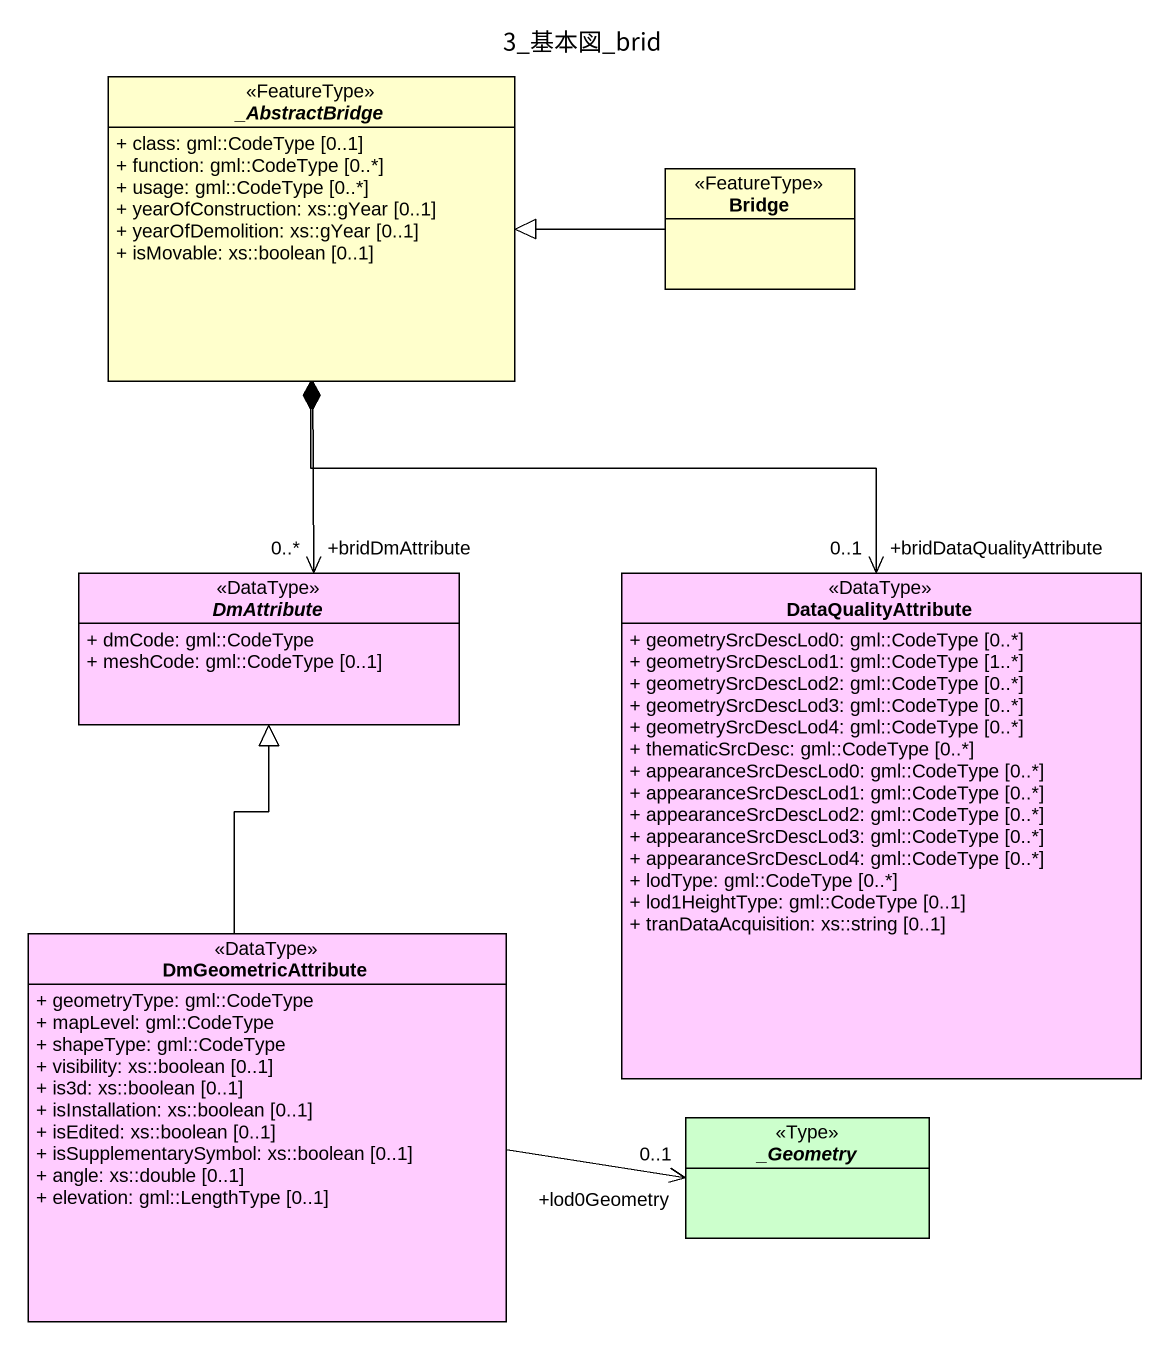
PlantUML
@startuml
title 3_基本図_brid
hide circle
hide empty members
skinparam classAttributeIconSize 0
abstract class "_AbstractBridge" as AbstractBridge <<FeatureType>> #FFFFCC {
  + class: gml::CodeType [0..1]
  + function: gml::CodeType [0..*]
  + usage: gml::CodeType [0..*]
  + yearOfConstruction: xs::gYear [0..1]
  + yearOfDemolition: xs::gYear [0..1]
  + isMovable: xs::boolean [0..1]
}
class Bridge <<FeatureType>> #FFFFCC
abstract class DmAttribute <<DataType>> #FFCCFF {
  + dmCode: gml::CodeType
  + meshCode: gml::CodeType [0..1]
}
class DataQualityAttribute <<DataType>> #FFCCFF {
  + geometrySrcDescLod0: gml::CodeType [0..*]
  + geometrySrcDescLod1: gml::CodeType [1..*]
  + geometrySrcDescLod2: gml::CodeType [0..*]
  + geometrySrcDescLod3: gml::CodeType [0..*]
  + geometrySrcDescLod4: gml::CodeType [0..*]
  + thematicSrcDesc: gml::CodeType [0..*]
  + appearanceSrcDescLod0: gml::CodeType [0..*]
  + appearanceSrcDescLod1: gml::CodeType [0..*]
  + appearanceSrcDescLod2: gml::CodeType [0..*]
  + appearanceSrcDescLod3: gml::CodeType [0..*]
  + appearanceSrcDescLod4: gml::CodeType [0..*]
  + lodType: gml::CodeType [0..*]
  + lod1HeightType: gml::CodeType [0..1]
  + tranDataAcquisition: xs::string [0..1]
}
class DmGeometricAttribute <<DataType>> #FFCCFF {
  + geometryType: gml::CodeType
  + mapLevel: gml::CodeType
  + shapeType: gml::CodeType
  + visibility: xs::boolean [0..1]
  + is3d: xs::boolean [0..1]
  + isInstallation: xs::boolean [0..1]
  + isEdited: xs::boolean [0..1]
  + isSupplementarySymbol: xs::boolean [0..1]
  + angle: xs::double [0..1]
  + elevation: gml::LengthType [0..1]
}
abstract class "_Geometry" as Geometry <<Type>> #CCFFCC
Bridge -left-|> AbstractBridge
DmAttribute "+bridDmAttribute\n0..*" <-up-* AbstractBridge
DataQualityAttribute "+bridDataQualityAttribute\n0..1" <-up-* AbstractBridge
DmGeometricAttribute -up-|> DmAttribute
Geometry "+lod0Geometry\n0..1" <-left- DmGeometricAttribute
@enduml
